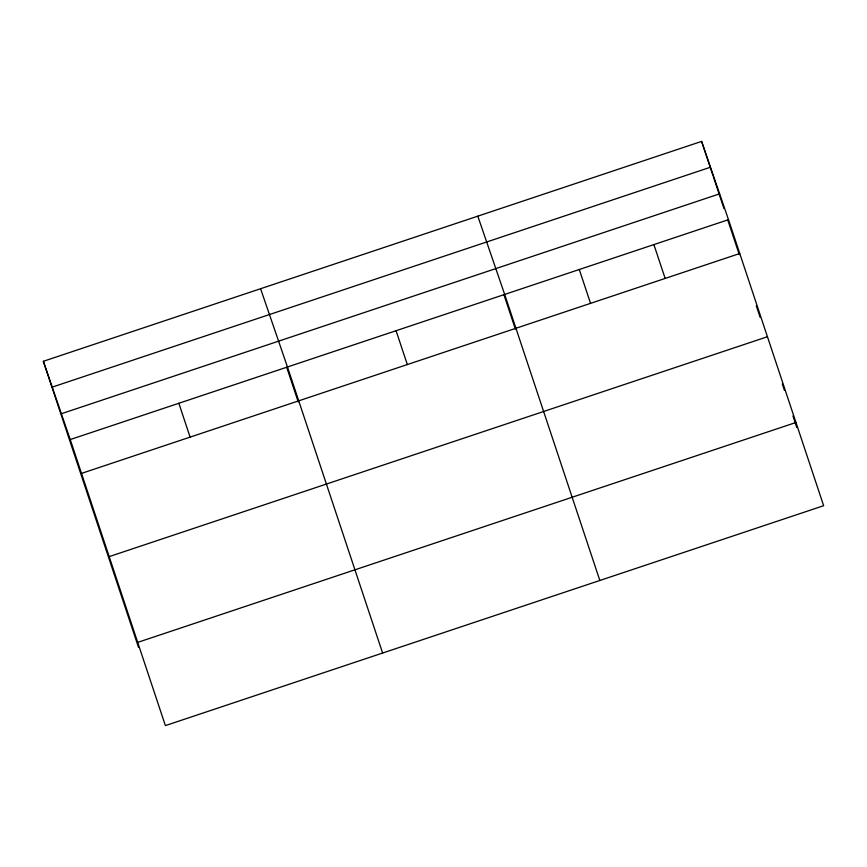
<?xml version="1.0" encoding="UTF-8"?>
<svg xmlns="http://www.w3.org/2000/svg" width="867" height="867" viewBox="0 0 867 867"><rect width="100%" height="100%" fill="white"/><g stroke="black" fill="none" stroke-linecap="round" stroke-linejoin="round"><path stroke-width="1.3" d="M43.35 361.29L701.609 141.397L728.497 219.665L823.65 505.71L165.391 725.603L70.238 439.558L43.35 361.29L138.503 647.335M52.226 387.115L710.485 167.223M61.362 413.732L719.621 193.84M70.238 439.558L728.497 219.665M81.487 473.404L739.757 253.511M109.177 556.625L767.436 336.732M137.701 642.382L795.96 422.489M477.804 216.154L504.681 294.433L599.845 580.478M260.577 288.722L287.465 366.99L382.618 653.046M701.609 141.397L712.869 175.232M713.292 176.521L723.945 208.524M727.781 220.055L739.28 254.627M756.306 305.823L760.142 317.333M782.283 383.908L784.418 390.313M792.937 415.922L796.762 427.442M653.891 244.592L665.152 278.426M579.286 269.507L590.546 303.352M503.965 294.813L515.464 329.384M396.067 330.706L407.327 364.552M286.739 367.38L298.237 401.952M178.851 403.274L190.101 437.12"/></g></svg>
